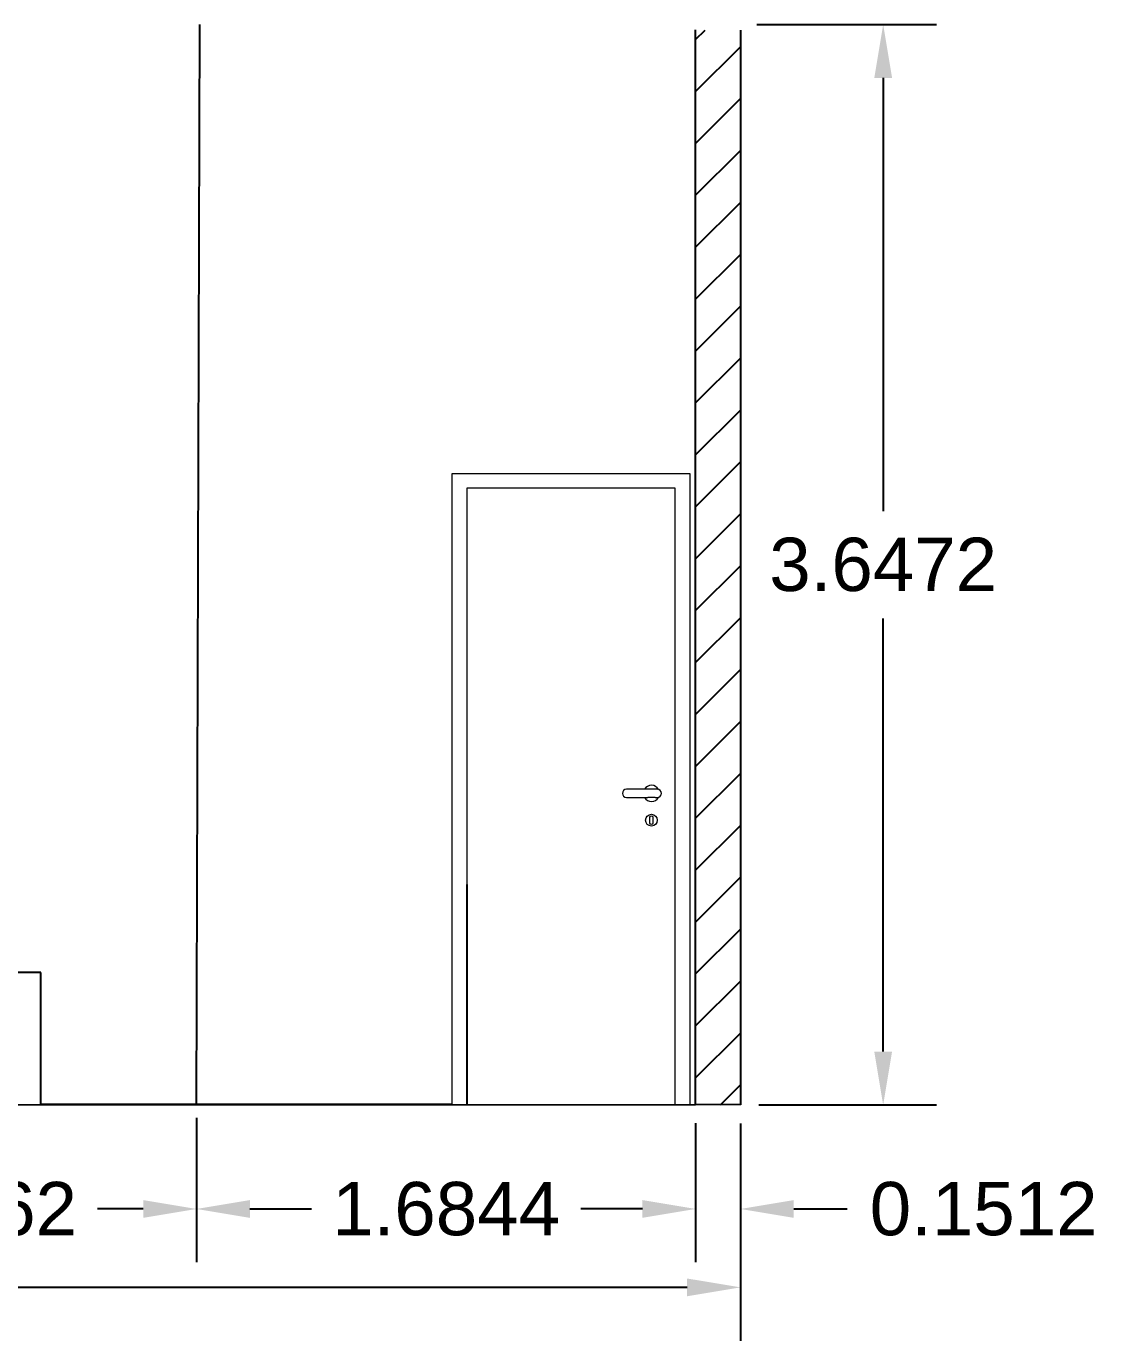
# Model space of a CAD drawing. Header units: inches. Extents: x 159.49 to 167.2, y 195.51 to 204.04.
# Drawn here: x 163.291 to 166.897, y 195.508 to 199.946 of the extents above; entities that cross this region are included whole.
import ezdxf

# ---------------------------------------------------------------- set-up
doc = ezdxf.new("R2010")
doc.units = ezdxf.units.IN
doc.header["$MEASUREMENT"] = 0
doc.layers.add('A-FURN', color=7, linetype='Continuous', lineweight=18)
doc.layers.add('A-WALL-FULL-EXT', color=7, linetype='Continuous')
doc.styles.get("Standard").update_dxf_attribs({"font": 'Arial.ttf'})
doc.dimstyles.get("Standard").update_dxf_attribs({"dimtxt": 0.18, "dimasz": 0.18, "dimexe": 0.18, "dimexo": 0.0625, "dimgap": 0.09, "dimtad": 0, "dimtih": 1, "dimtoh": 1, "dimdec": 4, "dimzin": 0, "dimdsep": 46, "dimtxsty": 'Standard', "dimcen": 0.09, "dimadec": 0, "dimazin": 0, "dimtfac": 1, "dimtdec": 4, "dimtofl": 0, "dimtmove": 0, "dimatfit": 3, "dimfxl": 1, "dimtolj": 1, "dimtzin": 0, "dimarcsym": 0})

# ---------------------------------------------------------------- blocks, each defined once
blk = doc.blocks.new('*D8')
at = {"color": 0, "lineweight": -2, "transparency": 16777216}
for p, q in [((159.7016, 196.2434), (159.7016, 195.5085)), ((165.7016, 196.2419), (165.7016, 195.5085)), ((159.8816, 195.6885), (162.2675, 195.6885)), ((165.5216, 195.6885), (163.1965, 195.6885))]:
    blk.add_line(p, q, dxfattribs=at)
at = {"color": 0, "transparency": 16777216}
for points in [[(159.8816, 195.7185), (159.8816, 195.6585), (159.7016, 195.6885)], [(165.5216, 195.7185), (165.5216, 195.6585), (165.7016, 195.6885)]]:
    blk.add_solid(points, dxfattribs=at)
at = {"color": 0, "transparency": 16777216, "insert": (162.732, 195.6885), "char_height": 0.18, "attachment_point": 5}
blk.add_mtext('\\A1;6.0000', dxfattribs=at)
blk = doc.blocks.new('*D9')
at = {"color": 0, "lineweight": -2, "transparency": 16777216}
for p, q in [((163.8659, 196.2607), (163.8659, 195.7732)), ((165.5504, 196.2434), (165.5504, 195.7732)), ((164.0459, 195.9532), (164.2535, 195.9532)), ((165.3704, 195.9532), (165.1628, 195.9532))]:
    blk.add_line(p, q, dxfattribs=at)
at = {"color": 0, "transparency": 16777216}
for points in [[(164.0459, 195.9832), (164.0459, 195.9232), (163.8659, 195.9532)], [(165.3704, 195.9832), (165.3704, 195.9232), (165.5504, 195.9532)]]:
    blk.add_solid(points, dxfattribs=at)
at = {"color": 0, "transparency": 16777216, "insert": (164.7081, 195.9532), "char_height": 0.18, "attachment_point": 5}
blk.add_mtext('\\A1;1.6844', dxfattribs=at)
blk = doc.blocks.new('*D10')
at = {"color": 0, "lineweight": -2, "transparency": 16777216}
for p, q in [((162.2897, 196.2426), (162.2897, 195.7732)), ((163.8659, 196.243), (163.8659, 195.7732)), ((162.4697, 195.9532), (162.6244, 195.9532)), ((163.6859, 195.9532), (163.5312, 195.9532))]:
    blk.add_line(p, q, dxfattribs=at)
at = {"color": 0, "transparency": 16777216}
for points in [[(162.4697, 195.9832), (162.4697, 195.9232), (162.2897, 195.9532)], [(163.6859, 195.9832), (163.6859, 195.9232), (163.8659, 195.9532)]]:
    blk.add_solid(points, dxfattribs=at)
at = {"color": 0, "transparency": 16777216, "insert": (163.0778, 195.9532), "char_height": 0.18, "attachment_point": 5}
blk.add_mtext('\\A1;1.5762', dxfattribs=at)
blk = doc.blocks.new('*D13')
at = {"color": 0, "lineweight": -2, "transparency": 16777216}
for p, q in [((165.5504, 196.2434), (165.5504, 195.7732)), ((165.7016, 196.2419), (165.7016, 195.7732)), ((165.3704, 195.9532), (165.1904, 195.9532)), ((165.8816, 195.9532), (166.0616, 195.9532))]:
    blk.add_line(p, q, dxfattribs=at)
at = {"color": 0, "transparency": 16777216}
for points in [[(165.3704, 195.9832), (165.3704, 195.9232), (165.5504, 195.9532)], [(165.8816, 195.9832), (165.8816, 195.9232), (165.7016, 195.9532)]]:
    blk.add_solid(points, dxfattribs=at)
at = {"color": 0, "transparency": 16777216, "insert": (166.5224, 195.9532), "char_height": 0.18, "attachment_point": 5}
blk.add_mtext('\\A1;0.1512', dxfattribs=at)
blk = doc.blocks.new('*D14')
at = {"color": 0, "lineweight": -2, "transparency": 16777216}
for p, q in [((165.7567, 199.9515), (166.3633, 199.9515)), ((166.1833, 199.7715), (166.1833, 198.3092)), ((166.1833, 196.4844), (166.1833, 197.9467)), ((165.7641, 196.3044), (166.3633, 196.3044))]:
    blk.add_line(p, q, dxfattribs=at)
at = {"color": 0, "transparency": 16777216}
for points in [[(166.1533, 199.7715), (166.2133, 199.7715), (166.1833, 199.9515)], [(166.1533, 196.4844), (166.2133, 196.4844), (166.1833, 196.3044)]]:
    blk.add_solid(points, dxfattribs=at)
at = {"color": 0, "transparency": 16777216, "insert": (166.1833, 198.128), "char_height": 0.18, "attachment_point": 5}
blk.add_mtext('\\A1;3.6472', dxfattribs=at)

msp = doc.modelspace()

# ---------------------------------------------------------------- hatches: boundary and pattern name
at = {"layer": 'A-WALL-FULL-EXT'}
h = msp.add_hatch(dxfattribs=at)
h.set_pattern_fill('ANSI31', color=256, scale=0.991306)
h.set_pattern_definition([(45, (153.23467, 182.32789), (-0.08761986, 0.08761986), [])])
h.paths.add_polyline_path([(165.70159, 199.93255), (165.55036, 199.93255), (165.55036, 196.30438), (165.70159, 196.30438)])

# ---------------------------------------------------------------- linework, layer by layer
for p, q in [((163.86587, 196.3057), (163.87646, 199.95144)), ((164.77787, 197.04814), (164.77787, 196.30572)), ((163.34048, 196.75179), (162.4483, 196.75179)), ((163.34048, 196.3057), (163.34048, 196.75179)), ((159.85283, 196.30438), (165.55036, 196.30593)), ((163.86587, 196.3057), (163.34048, 196.3057)), ((164.72831, 196.3057), (163.86587, 196.3057)), ((165.70159, 196.30438), (165.55036, 196.30593))]:
    msp.add_line(p, q)
at = {"layer": 'A-FURN'}
msp.add_line((165.41377, 197.34222), (165.38898, 197.34222), dxfattribs=at)
msp.add_lwpolyline([(164.72831, 196.30466), (164.72831, 198.43597), (165.53126, 198.43597), (165.53126, 196.30466), (165.4817, 196.30466), (165.4817, 198.3864), (164.77787, 198.3864), (164.77787, 197.04814)], dxfattribs=at)
msp.add_lwpolyline([(165.41377, 197.34222), (165.4212, 197.34222, 1), (165.4212, 197.36997), (165.31712, 197.36997, 0.9999998), (165.31712, 197.34222), (165.38898, 197.34222)], format="xyb", dxfattribs=at)
msp.add_lwpolyline([(165.39611, 197.27554, -1), (165.40602, 197.27554), (165.40602, 197.25571, -1), (165.39611, 197.25571)], format="xyb", close=True, dxfattribs=at)
msp.add_circle((165.40106, 197.26562), 0.01983, dxfattribs=at)
for start, end in [(29.19619, 149.39671), (210.60329, 330.80381)]:
    msp.add_arc((165.40138, 197.35609), 0.02726, start, end, dxfattribs=at)
at = {"layer": 'A-WALL-FULL-EXT'}
for p, q in [((165.55036, 196.30593), (165.55036, 199.9341)), ((165.70159, 199.93255), (165.70159, 196.30438))]:
    msp.add_line(p, q, dxfattribs=at)

# ---------------------------------------------------------------- dimensions: what is measured, and where the dimension line sits
dim = msp.add_linear_dim(base=(166.183309, 199.951533), p1=(165.701592, 196.304376), p2=(165.694174, 199.951533), angle=90, dimstyle='Standard')
dim.commit()
dim.dimension.update_dxf_attribs({"geometry": '*D14', "text_midpoint": (166.183309, 198.127955)})
dim = msp.add_linear_dim(base=(165.70159, 195.68847), p1=(159.70159, 196.30593), p2=(165.70159, 196.30438), dimstyle='Standard')
dim.commit()
dim.dimension.update_dxf_attribs({"geometry": '*D8', "text_midpoint": (162.73197, 195.68847), "dimtype": 160})
for base, p1, p2, picture, middle in [((162.2897, 195.95316), (163.86592, 196.30547), (162.2897, 196.30508), '*D10', (163.07781, 195.95316)), ((163.86592, 195.95316), (165.55036, 196.30593), (163.86592, 196.32318), '*D9', (164.70814, 195.95316)), ((165.70159, 195.95316), (165.55036, 196.30593), (165.70159, 196.30438), '*D13', (166.5224, 195.95316))]:
    dim = msp.add_linear_dim(base=base, p1=p1, p2=p2, dimstyle='Standard')
    dim.commit()
    dim.dimension.update_dxf_attribs({"geometry": picture, "text_midpoint": middle})

doc.saveas('drawing.dxf')
